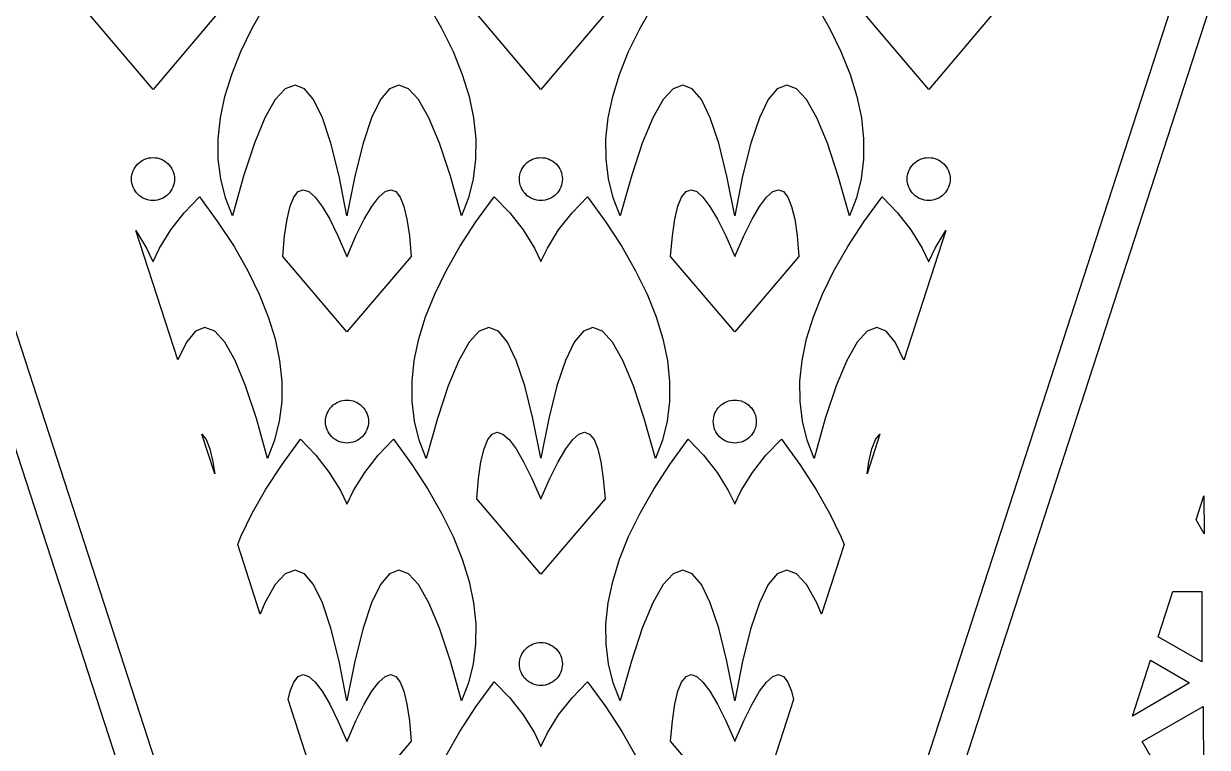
# Model space of a CAD drawing. Header units: metres. Extents: x 20 to 717, y 20 to 251.
# Drawn here: x 130.5 to 228.1, y 119.1 to 178.8 of the extents above; entities that cross this region are included whole.
import ezdxf

# ---------------------------------------------------------------- set-up
doc = ezdxf.new("R2010")
doc.units = ezdxf.units.M

msp = doc.modelspace()

# ---------------------------------------------------------------- linework, layer by layer
for p, q in [((170, 20), (95, 250.826)), ((98.1544, 250.826), (173.154, 20.0001)), ((173.154, 20.0001), (248.154, 250.826)), ((251.309, 250.826), (176.309, 20)), ((149.34, 178.396), (150.474, 180.378)), ((163.836, 180.378), (164.969, 178.396)), ((181.34, 178.396), (182.474, 180.378)), ((195.836, 180.378), (196.969, 178.396)), ((141.155, 173.352), (135.859, 179.577)), ((146.451, 179.577), (141.155, 173.352)), ((173.154, 173.352), (167.859, 179.577)), ((178.45, 179.577), (173.154, 173.352)), ((205.153, 173.352), (199.858, 179.577)), ((210.45, 179.577), (205.153, 173.352)), ((148.397, 176.467), (149.34, 178.396)), ((164.969, 178.396), (165.912, 176.467)), ((180.397, 176.467), (181.34, 178.396)), ((196.969, 178.396), (197.912, 176.467)), ((147.644, 174.589), (148.397, 176.467)), ((165.912, 176.467), (166.665, 174.588)), ((179.644, 174.589), (180.397, 176.467)), ((197.912, 176.467), (198.665, 174.588)), ((147.082, 172.764), (147.644, 174.589)), ((166.665, 174.588), (167.228, 172.763)), ((179.081, 172.764), (179.644, 174.589)), ((198.665, 174.588), (199.227, 172.763)), ((152.066, 173.402), (151.241, 172.502)), ((152.869, 173.703), (152.066, 173.402)), ((153.647, 173.402), (152.869, 173.703)), ((154.399, 172.502), (153.647, 173.402)), ((160.663, 173.402), (159.91, 172.502)), ((161.441, 173.703), (160.663, 173.402)), ((162.243, 173.402), (161.441, 173.703)), ((163.068, 172.502), (162.243, 173.402)), ((184.066, 173.402), (183.24, 172.502)), ((184.868, 173.703), (184.066, 173.402)), ((185.646, 173.402), (184.868, 173.703)), ((186.399, 172.502), (185.646, 173.402)), ((192.662, 173.402), (191.91, 172.502)), ((193.44, 173.703), (192.662, 173.402)), ((194.242, 173.402), (193.44, 173.703)), ((195.067, 172.502), (194.242, 173.402)), ((146.71, 170.99), (147.082, 172.764)), ((151.241, 172.502), (150.392, 171.001)), ((155.125, 171), (154.399, 172.502)), ((159.91, 172.502), (159.184, 171.001)), ((163.918, 171.001), (163.068, 172.502)), ((167.228, 172.763), (167.599, 170.99)), ((178.71, 170.99), (179.081, 172.764)), ((183.24, 172.502), (182.391, 171.001)), ((187.125, 171), (186.399, 172.502)), ((191.91, 172.502), (191.184, 171.001)), ((195.917, 171.001), (195.067, 172.502)), ((199.227, 172.763), (199.599, 170.99)), ((146.528, 169.27), (146.71, 170.99)), ((150.392, 171.001), (149.518, 168.901)), ((155.827, 168.901), (155.125, 171)), ((159.184, 171.001), (158.482, 168.901)), ((164.791, 168.901), (163.918, 171.001)), ((167.599, 170.99), (167.78, 169.269)), ((178.528, 169.27), (178.71, 170.99)), ((182.391, 171.001), (181.518, 168.901)), ((187.827, 168.901), (187.125, 171)), ((191.184, 171.001), (190.482, 168.901)), ((196.791, 168.901), (195.917, 171.001)), ((199.599, 170.99), (199.78, 169.269)), ((146.537, 167.6), (146.528, 169.27)), ((167.78, 169.269), (167.773, 167.598)), ((178.536, 167.6), (178.528, 169.27)), ((199.78, 169.269), (199.772, 167.598)), ((149.518, 168.901), (148.619, 166.201)), ((156.505, 166.2), (155.827, 168.901)), ((158.482, 168.901), (157.804, 166.201)), ((165.69, 166.201), (164.791, 168.901)), ((181.518, 168.901), (180.619, 166.201)), ((188.505, 166.2), (187.827, 168.901)), ((190.482, 168.901), (189.804, 166.201)), ((197.69, 166.201), (196.791, 168.901)), ((139.682, 166.939), (139.784, 167.077)), ((139.784, 167.077), (139.901, 167.207)), ((139.901, 167.207), (140.03, 167.323)), ((140.03, 167.323), (140.17, 167.427)), ((140.17, 167.427), (140.319, 167.517)), ((140.319, 167.517), (140.477, 167.591)), ((140.477, 167.591), (140.641, 167.65)), ((140.641, 167.65), (140.81, 167.692)), ((140.81, 167.692), (140.982, 167.717)), ((140.982, 167.717), (141.155, 167.726)), ((141.155, 167.726), (141.329, 167.717)), ((141.329, 167.717), (141.501, 167.692)), ((141.501, 167.692), (141.669, 167.65)), ((141.669, 167.65), (141.833, 167.591)), ((141.833, 167.591), (141.99, 167.517)), ((141.99, 167.517), (142.14, 167.427)), ((142.14, 167.427), (142.279, 167.323)), ((142.279, 167.323), (142.408, 167.206)), ((142.408, 167.206), (142.525, 167.077)), ((142.525, 167.077), (142.629, 166.938)), ((146.735, 165.982), (146.537, 167.6)), ((167.773, 167.598), (167.573, 165.982)), ((171.681, 166.939), (171.784, 167.077)), ((171.784, 167.077), (171.901, 167.207)), ((171.901, 167.207), (172.03, 167.323)), ((172.03, 167.323), (172.169, 167.427)), ((172.169, 167.427), (172.318, 167.517)), ((172.318, 167.517), (172.477, 167.591)), ((172.477, 167.591), (172.64, 167.65)), ((172.64, 167.65), (172.81, 167.692)), ((172.81, 167.692), (172.981, 167.717)), ((172.981, 167.717), (173.154, 167.726)), ((173.154, 167.726), (173.328, 167.717)), ((173.328, 167.717), (173.5, 167.692)), ((173.5, 167.692), (173.669, 167.65)), ((173.669, 167.65), (173.832, 167.591)), ((173.832, 167.591), (173.99, 167.517)), ((173.99, 167.517), (174.14, 167.427)), ((174.14, 167.427), (174.278, 167.323)), ((174.278, 167.323), (174.408, 167.206)), ((174.408, 167.206), (174.525, 167.077)), ((174.525, 167.077), (174.628, 166.938)), ((178.735, 165.982), (178.536, 167.6)), ((199.772, 167.598), (199.573, 165.982)), ((203.681, 166.939), (203.783, 167.077)), ((203.783, 167.077), (203.9, 167.207)), ((203.9, 167.207), (204.029, 167.323)), ((204.029, 167.323), (204.169, 167.427)), ((204.169, 167.427), (204.318, 167.517)), ((204.318, 167.517), (204.476, 167.591)), ((204.476, 167.591), (204.64, 167.65)), ((204.64, 167.65), (204.809, 167.692)), ((204.809, 167.692), (204.981, 167.717)), ((204.981, 167.717), (205.153, 167.726)), ((205.153, 167.726), (205.328, 167.717)), ((205.328, 167.717), (205.5, 167.692)), ((205.5, 167.692), (205.668, 167.65)), ((205.668, 167.65), (205.832, 167.591)), ((205.832, 167.591), (205.989, 167.517)), ((205.989, 167.517), (206.139, 167.427)), ((206.139, 167.427), (206.278, 167.323)), ((206.278, 167.323), (206.407, 167.206)), ((206.407, 167.206), (206.525, 167.077)), ((206.525, 167.077), (206.628, 166.938)), ((139.382, 165.952), (139.391, 166.127)), ((139.391, 166.127), (139.416, 166.299)), ((139.416, 166.299), (139.459, 166.467)), ((139.459, 166.467), (139.518, 166.631)), ((139.518, 166.631), (139.592, 166.789)), ((139.592, 166.789), (139.682, 166.939)), ((142.629, 166.938), (142.718, 166.789)), ((142.718, 166.789), (142.792, 166.631)), ((142.792, 166.631), (142.851, 166.467)), ((142.851, 166.467), (142.894, 166.298)), ((142.894, 166.298), (142.919, 166.127)), ((142.919, 166.127), (142.927, 165.952)), ((148.619, 166.201), (147.7, 162.912)), ((157.154, 162.922), (156.505, 166.2)), ((157.804, 166.201), (157.154, 162.922)), ((166.609, 162.912), (165.69, 166.201)), ((171.382, 165.952), (171.391, 166.127)), ((171.391, 166.127), (171.416, 166.299)), ((171.416, 166.299), (171.458, 166.467)), ((171.458, 166.467), (171.517, 166.631)), ((171.517, 166.631), (171.591, 166.789)), ((171.591, 166.789), (171.681, 166.939)), ((174.628, 166.938), (174.718, 166.789)), ((174.718, 166.789), (174.792, 166.631)), ((174.792, 166.631), (174.851, 166.467)), ((174.851, 166.467), (174.894, 166.298)), ((174.894, 166.298), (174.919, 166.127)), ((174.919, 166.127), (174.927, 165.952)), ((180.619, 166.201), (179.699, 162.912)), ((189.154, 162.922), (188.505, 166.2)), ((189.804, 166.201), (189.154, 162.922)), ((198.608, 162.912), (197.69, 166.201)), ((203.382, 165.952), (203.39, 166.127)), ((203.39, 166.127), (203.415, 166.299)), ((203.415, 166.299), (203.458, 166.467)), ((203.458, 166.467), (203.517, 166.631)), ((203.517, 166.631), (203.591, 166.789)), ((203.591, 166.789), (203.681, 166.939)), ((206.628, 166.938), (206.717, 166.789)), ((206.717, 166.789), (206.791, 166.631)), ((206.791, 166.631), (206.85, 166.467)), ((206.85, 166.467), (206.893, 166.298)), ((206.893, 166.298), (206.918, 166.127)), ((206.918, 166.127), (206.927, 165.952)), ((139.391, 165.779), (139.382, 165.952)), ((139.416, 165.608), (139.391, 165.779)), ((139.459, 165.438), (139.416, 165.608)), ((139.518, 165.275), (139.459, 165.438)), ((139.592, 165.117), (139.518, 165.275)), ((139.681, 164.968), (139.592, 165.117)), ((142.718, 165.117), (142.629, 164.968)), ((142.792, 165.275), (142.718, 165.117)), ((142.851, 165.438), (142.792, 165.275)), ((142.894, 165.606), (142.851, 165.438)), ((142.919, 165.778), (142.894, 165.606)), ((142.927, 165.952), (142.919, 165.778)), ((147.125, 164.415), (146.735, 165.982)), ((153.131, 164.924), (153.543, 165.076)), ((153.543, 165.076), (154.01, 164.924)), ((160.299, 164.924), (160.766, 165.076)), ((160.766, 165.076), (161.178, 164.924)), ((167.573, 165.982), (167.185, 164.414)), ((171.39, 165.779), (171.382, 165.952)), ((171.415, 165.608), (171.39, 165.779)), ((171.458, 165.438), (171.415, 165.608)), ((171.517, 165.275), (171.458, 165.438)), ((171.591, 165.117), (171.517, 165.275)), ((171.681, 164.968), (171.591, 165.117)), ((174.718, 165.117), (174.628, 164.968)), ((174.792, 165.275), (174.718, 165.117)), ((174.851, 165.438), (174.792, 165.275)), ((174.893, 165.606), (174.851, 165.438)), ((174.918, 165.778), (174.893, 165.606)), ((174.927, 165.952), (174.918, 165.778)), ((179.124, 164.415), (178.735, 165.982)), ((185.131, 164.924), (185.543, 165.076)), ((185.543, 165.076), (186.01, 164.924)), ((192.299, 164.924), (192.766, 165.076)), ((192.766, 165.076), (193.178, 164.924)), ((199.573, 165.982), (199.184, 164.414)), ((203.39, 165.779), (203.382, 165.952)), ((203.415, 165.608), (203.39, 165.779)), ((203.458, 165.438), (203.415, 165.608)), ((203.517, 165.275), (203.458, 165.438)), ((203.591, 165.117), (203.517, 165.275)), ((203.68, 164.968), (203.591, 165.117)), ((206.717, 165.117), (206.628, 164.968)), ((206.791, 165.275), (206.717, 165.117)), ((206.85, 165.438), (206.791, 165.275)), ((206.893, 165.606), (206.85, 165.438)), ((206.918, 165.778), (206.893, 165.606)), ((206.927, 165.952), (206.918, 165.778)), ((139.784, 164.828), (139.681, 164.968)), ((139.901, 164.699), (139.784, 164.828)), ((140.03, 164.582), (139.901, 164.699)), ((140.17, 164.48), (140.03, 164.582)), ((140.319, 164.39), (140.17, 164.48)), ((140.477, 164.316), (140.319, 164.39)), ((140.641, 164.256), (140.477, 164.316)), ((140.809, 164.214), (140.641, 164.256)), ((140.981, 164.189), (140.809, 164.214)), ((141.155, 164.18), (140.981, 164.189)), ((141.328, 164.188), (141.155, 164.18)), ((141.5, 164.214), (141.328, 164.188)), ((141.669, 164.256), (141.5, 164.214)), ((141.833, 164.316), (141.669, 164.256)), ((141.99, 164.39), (141.833, 164.316)), ((142.14, 164.48), (141.99, 164.39)), ((142.279, 164.582), (142.14, 164.48)), ((142.408, 164.699), (142.279, 164.582)), ((142.525, 164.828), (142.408, 164.699)), ((142.629, 164.968), (142.525, 164.828)), ((143.724, 163.173), (145, 164.493)), ((145, 164.493), (146.512, 162.411)), ((147.7, 162.912), (147.125, 164.415)), ((152.463, 163.704), (152.77, 164.466)), ((152.77, 164.466), (153.131, 164.924)), ((154.01, 164.924), (154.531, 164.466)), ((154.531, 164.466), (155.106, 163.702)), ((159.204, 163.703), (159.778, 164.466)), ((159.778, 164.466), (160.299, 164.924)), ((161.178, 164.924), (161.539, 164.466)), ((161.539, 164.466), (161.847, 163.703)), ((167.185, 164.414), (166.609, 162.912)), ((167.798, 162.412), (169.309, 164.493)), ((169.309, 164.493), (170.585, 163.172)), ((171.784, 164.828), (171.681, 164.968)), ((171.9, 164.699), (171.784, 164.828)), ((172.03, 164.582), (171.9, 164.699)), ((172.169, 164.48), (172.03, 164.582)), ((172.318, 164.39), (172.169, 164.48)), ((172.477, 164.316), (172.318, 164.39)), ((172.64, 164.256), (172.477, 164.316)), ((172.809, 164.214), (172.64, 164.256)), ((172.981, 164.189), (172.809, 164.214)), ((173.154, 164.18), (172.981, 164.189)), ((173.328, 164.188), (173.154, 164.18)), ((173.499, 164.214), (173.328, 164.188)), ((173.669, 164.256), (173.499, 164.214)), ((173.832, 164.316), (173.669, 164.256)), ((173.99, 164.39), (173.832, 164.316)), ((174.14, 164.48), (173.99, 164.39)), ((174.278, 164.582), (174.14, 164.48)), ((174.408, 164.699), (174.278, 164.582)), ((174.525, 164.828), (174.408, 164.699)), ((174.628, 164.968), (174.525, 164.828)), ((175.724, 163.173), (176.999, 164.493)), ((176.999, 164.493), (178.512, 162.411)), ((179.699, 162.912), (179.124, 164.415)), ((184.462, 163.704), (184.77, 164.466)), ((184.77, 164.466), (185.131, 164.924)), ((186.01, 164.924), (186.531, 164.466)), ((186.531, 164.466), (187.106, 163.702)), ((191.203, 163.703), (191.778, 164.466)), ((191.778, 164.466), (192.299, 164.924)), ((193.178, 164.924), (193.539, 164.466)), ((193.539, 164.466), (193.846, 163.703)), ((199.184, 164.414), (198.608, 162.912)), ((199.798, 162.412), (201.308, 164.493)), ((201.308, 164.493), (202.585, 163.172)), ((203.783, 164.828), (203.68, 164.968)), ((203.9, 164.699), (203.783, 164.828)), ((204.029, 164.582), (203.9, 164.699)), ((204.169, 164.48), (204.029, 164.582)), ((204.318, 164.39), (204.169, 164.48)), ((204.476, 164.316), (204.318, 164.39)), ((204.64, 164.256), (204.476, 164.316)), ((204.808, 164.214), (204.64, 164.256)), ((204.98, 164.189), (204.808, 164.214)), ((205.153, 164.18), (204.98, 164.189)), ((205.327, 164.188), (205.153, 164.18)), ((205.499, 164.214), (205.327, 164.188)), ((205.668, 164.256), (205.499, 164.214)), ((205.832, 164.316), (205.668, 164.256)), ((205.989, 164.39), (205.832, 164.316)), ((206.139, 164.48), (205.989, 164.39)), ((206.278, 164.582), (206.139, 164.48)), ((206.407, 164.699), (206.278, 164.582)), ((206.525, 164.828), (206.407, 164.699)), ((206.628, 164.968), (206.525, 164.828)), ((142.618, 161.763), (143.724, 163.173)), ((152.208, 162.634), (152.463, 163.704)), ((155.106, 163.702), (155.733, 162.632)), ((158.575, 162.632), (159.204, 163.703)), ((161.847, 163.703), (162.102, 162.633)), ((170.585, 163.172), (171.691, 161.762)), ((174.618, 161.763), (175.724, 163.173)), ((184.208, 162.634), (184.462, 163.704)), ((187.106, 163.702), (187.733, 162.632)), ((190.575, 162.632), (191.203, 163.703)), ((193.846, 163.703), (194.101, 162.633)), ((202.585, 163.172), (203.691, 161.762)), ((146.512, 162.411), (147.836, 160.378)), ((152.007, 161.258), (152.208, 162.634)), ((155.733, 162.632), (156.415, 161.257)), ((157.894, 161.257), (158.575, 162.632)), ((162.102, 162.633), (162.303, 161.258)), ((166.474, 160.378), (167.798, 162.412)), ((178.512, 162.411), (179.836, 160.378)), ((184.007, 161.258), (184.208, 162.634)), ((187.733, 162.632), (188.415, 161.257)), ((189.894, 161.257), (190.575, 162.632)), ((194.101, 162.633), (194.303, 161.258)), ((198.473, 160.378), (199.798, 162.412)), ((143.198, 151.029), (139.732, 161.697)), ((139.732, 161.697), (140.622, 160.266)), ((141.688, 160.266), (142.618, 161.763)), ((151.859, 159.577), (152.007, 161.258)), ((156.415, 161.257), (157.15, 159.578)), ((157.159, 159.577), (157.894, 161.257)), ((162.303, 161.258), (162.45, 159.577)), ((171.691, 161.762), (172.621, 160.266)), ((173.688, 160.266), (174.618, 161.763)), ((183.858, 159.577), (184.007, 161.258)), ((188.415, 161.257), (189.15, 159.578)), ((189.158, 159.577), (189.894, 161.257)), ((194.303, 161.258), (194.45, 159.577)), ((206.577, 161.697), (203.11, 151.028)), ((203.691, 161.762), (204.621, 160.266)), ((205.687, 160.266), (206.577, 161.697)), ((140.622, 160.266), (141.15, 159.162)), ((141.159, 159.158), (141.688, 160.266)), ((147.836, 160.378), (148.969, 158.396)), ((165.34, 158.396), (166.474, 160.378)), ((172.621, 160.266), (173.15, 159.162)), ((173.158, 159.158), (173.688, 160.266)), ((179.836, 160.378), (180.969, 158.396)), ((197.34, 158.396), (198.473, 160.378)), ((204.621, 160.266), (205.15, 159.162)), ((205.158, 159.158), (205.687, 160.266)), ((157.154, 153.352), (151.859, 159.577)), ((157.15, 159.578), (157.15, 159.558)), ((157.15, 159.558), (157.155, 159.568)), ((162.45, 159.577), (157.154, 153.352)), ((157.155, 159.568), (157.159, 159.559)), ((157.159, 159.559), (157.159, 159.577)), ((189.154, 153.352), (183.858, 159.577)), ((189.15, 159.578), (189.15, 159.558)), ((189.15, 159.558), (189.154, 159.568)), ((194.45, 159.577), (189.154, 153.352)), ((189.154, 159.568), (189.158, 159.559)), ((189.158, 159.559), (189.158, 159.577)), ((141.15, 159.162), (141.15, 159.141)), ((141.15, 159.141), (141.155, 159.152)), ((141.155, 159.152), (141.159, 159.145)), ((141.159, 159.145), (141.159, 159.158)), ((148.969, 158.396), (149.913, 156.467)), ((164.397, 156.467), (165.34, 158.396)), ((173.15, 159.162), (173.15, 159.141)), ((173.15, 159.141), (173.155, 159.152)), ((173.155, 159.152), (173.158, 159.145)), ((173.158, 159.145), (173.158, 159.158)), ((180.969, 158.396), (181.912, 156.467)), ((196.396, 156.467), (197.34, 158.396)), ((205.15, 159.162), (205.15, 159.141)), ((205.15, 159.141), (205.154, 159.152)), ((205.154, 159.152), (205.158, 159.145)), ((205.158, 159.145), (205.158, 159.158)), ((149.913, 156.467), (150.665, 154.588)), ((163.644, 154.589), (164.397, 156.467)), ((181.912, 156.467), (182.665, 154.588)), ((195.644, 154.589), (196.396, 156.467)), ((150.665, 154.588), (151.228, 152.763)), ((163.082, 152.764), (163.644, 154.589)), ((182.665, 154.588), (183.227, 152.763)), ((195.081, 152.764), (195.644, 154.589)), ((144.663, 153.402), (143.91, 152.502)), ((145.441, 153.703), (144.663, 153.402)), ((146.243, 153.402), (145.441, 153.703)), ((147.068, 152.502), (146.243, 153.402)), ((168.066, 153.402), (167.24, 152.502)), ((168.868, 153.703), (168.066, 153.402)), ((169.647, 153.402), (168.868, 153.703)), ((170.399, 152.502), (169.647, 153.402)), ((176.662, 153.402), (175.91, 152.502)), ((177.441, 153.703), (176.662, 153.402)), ((178.243, 153.402), (177.441, 153.703)), ((179.068, 152.502), (178.243, 153.402)), ((200.066, 153.402), (199.24, 152.502)), ((200.868, 153.703), (200.066, 153.402)), ((201.646, 153.402), (200.868, 153.703)), ((202.399, 152.502), (201.646, 153.402)), ((143.91, 152.502), (143.198, 151.029)), ((147.918, 151.001), (147.068, 152.502)), ((151.228, 152.763), (151.599, 150.99)), ((162.71, 150.99), (163.082, 152.764)), ((167.24, 152.502), (166.391, 151.001)), ((171.125, 151), (170.399, 152.502)), ((175.91, 152.502), (175.184, 151.001)), ((179.918, 151.001), (179.068, 152.502)), ((183.227, 152.763), (183.599, 150.99)), ((194.71, 150.99), (195.081, 152.764)), ((199.24, 152.502), (198.391, 151.001)), ((203.11, 151.028), (202.399, 152.502)), ((148.791, 148.901), (147.918, 151.001)), ((151.599, 150.99), (151.781, 149.269)), ((162.528, 149.271), (162.71, 150.99)), ((166.391, 151.001), (165.518, 148.902)), ((171.827, 148.901), (171.125, 151)), ((175.184, 151.001), (174.482, 148.901)), ((180.791, 148.901), (179.918, 151.001)), ((183.599, 150.99), (183.78, 149.269)), ((194.527, 149.271), (194.71, 150.99)), ((198.391, 151.001), (197.518, 148.902)), ((149.69, 146.201), (148.791, 148.901)), ((151.781, 149.269), (151.773, 147.599)), ((162.536, 147.6), (162.528, 149.271)), ((165.518, 148.902), (164.619, 146.201)), ((172.505, 146.2), (171.827, 148.901)), ((174.482, 148.901), (173.804, 146.201)), ((181.69, 146.201), (180.791, 148.901)), ((183.78, 149.269), (183.773, 147.599)), ((194.536, 147.6), (194.527, 149.271)), ((197.518, 148.902), (196.619, 146.201)), ((151.773, 147.599), (151.573, 145.982)), ((156.169, 147.426), (156.319, 147.517)), ((156.319, 147.517), (156.477, 147.591)), ((156.477, 147.591), (156.64, 147.65)), ((156.64, 147.65), (156.81, 147.692)), ((156.81, 147.692), (156.982, 147.717)), ((156.982, 147.717), (157.154, 147.726)), ((157.154, 147.726), (157.328, 147.716)), ((157.328, 147.716), (157.501, 147.692)), ((157.501, 147.692), (157.669, 147.65)), ((157.669, 147.65), (157.833, 147.591)), ((157.833, 147.591), (157.99, 147.517)), ((157.99, 147.517), (158.14, 147.426)), ((162.735, 145.982), (162.536, 147.6)), ((183.773, 147.599), (183.573, 145.982)), ((188.169, 147.426), (188.318, 147.517)), ((188.318, 147.517), (188.476, 147.591)), ((188.476, 147.591), (188.64, 147.65)), ((188.64, 147.65), (188.81, 147.692)), ((188.81, 147.692), (188.981, 147.717)), ((188.981, 147.717), (189.154, 147.726)), ((189.154, 147.726), (189.328, 147.716)), ((189.328, 147.716), (189.5, 147.692)), ((189.5, 147.692), (189.669, 147.65)), ((189.669, 147.65), (189.832, 147.591)), ((189.832, 147.591), (189.989, 147.517)), ((189.989, 147.517), (190.14, 147.426)), ((194.735, 145.982), (194.536, 147.6)), ((155.458, 146.467), (155.517, 146.631)), ((155.517, 146.631), (155.592, 146.789)), ((155.592, 146.789), (155.682, 146.939)), ((155.682, 146.939), (155.784, 147.077)), ((155.784, 147.077), (155.901, 147.207)), ((155.901, 147.207), (156.03, 147.323)), ((156.03, 147.323), (156.169, 147.426)), ((158.14, 147.426), (158.278, 147.323)), ((158.278, 147.323), (158.408, 147.206)), ((158.408, 147.206), (158.525, 147.077)), ((158.525, 147.077), (158.629, 146.938)), ((158.629, 146.938), (158.718, 146.789)), ((158.718, 146.789), (158.792, 146.63)), ((158.792, 146.63), (158.851, 146.467)), ((187.458, 146.467), (187.517, 146.631)), ((187.517, 146.631), (187.591, 146.789)), ((187.591, 146.789), (187.681, 146.939)), ((187.681, 146.939), (187.784, 147.077)), ((187.784, 147.077), (187.901, 147.207)), ((187.901, 147.207), (188.03, 147.323)), ((188.03, 147.323), (188.169, 147.426)), ((190.14, 147.426), (190.278, 147.323)), ((190.278, 147.323), (190.407, 147.206)), ((190.407, 147.206), (190.525, 147.077)), ((190.525, 147.077), (190.628, 146.938)), ((190.628, 146.938), (190.717, 146.789)), ((190.717, 146.789), (190.792, 146.63)), ((190.792, 146.63), (190.851, 146.467)), ((150.609, 142.912), (149.69, 146.201)), ((151.573, 145.982), (151.185, 144.414)), ((155.382, 145.952), (155.391, 146.127)), ((155.39, 145.779), (155.382, 145.952)), ((155.416, 145.608), (155.39, 145.779)), ((155.391, 146.127), (155.416, 146.299)), ((155.416, 146.299), (155.458, 146.467)), ((155.458, 145.439), (155.416, 145.608)), ((158.851, 146.467), (158.894, 146.298)), ((158.893, 145.607), (158.851, 145.439)), ((158.919, 145.778), (158.893, 145.607)), ((158.894, 146.298), (158.919, 146.126)), ((158.919, 146.126), (158.927, 145.952)), ((158.927, 145.952), (158.919, 145.778)), ((163.124, 144.415), (162.735, 145.982)), ((164.619, 146.201), (163.7, 142.912)), ((173.154, 142.921), (172.505, 146.2)), ((173.804, 146.201), (173.154, 142.921)), ((182.608, 142.912), (181.69, 146.201)), ((183.573, 145.982), (183.185, 144.414)), ((187.382, 145.952), (187.39, 146.127)), ((187.39, 145.779), (187.382, 145.952)), ((187.39, 146.127), (187.416, 146.299)), ((187.415, 145.608), (187.39, 145.779)), ((187.458, 145.439), (187.415, 145.608)), ((187.416, 146.299), (187.458, 146.467)), ((190.851, 146.467), (190.893, 146.298)), ((190.893, 145.607), (190.851, 145.439)), ((190.893, 146.298), (190.919, 146.126)), ((190.918, 145.778), (190.893, 145.607)), ((190.927, 145.952), (190.918, 145.778)), ((190.919, 146.126), (190.927, 145.952)), ((195.124, 144.415), (194.735, 145.982)), ((196.619, 146.201), (195.699, 142.912)), ((145.184, 144.917), (145.54, 144.466)), ((146.246, 141.649), (145.184, 144.917)), ((155.517, 145.275), (155.458, 145.439)), ((155.592, 145.117), (155.517, 145.275)), ((155.681, 144.968), (155.592, 145.117)), ((155.784, 144.827), (155.681, 144.968)), ((155.901, 144.699), (155.784, 144.827)), ((156.03, 144.582), (155.901, 144.699)), ((156.169, 144.48), (156.03, 144.582)), ((158.278, 144.582), (158.14, 144.48)), ((158.408, 144.699), (158.278, 144.582)), ((158.525, 144.827), (158.408, 144.699)), ((158.629, 144.968), (158.525, 144.827)), ((158.718, 145.117), (158.629, 144.968)), ((158.792, 145.275), (158.718, 145.117)), ((158.851, 145.439), (158.792, 145.275)), ((168.77, 144.466), (169.131, 144.924)), ((169.131, 144.924), (169.543, 145.076)), ((169.543, 145.076), (170.01, 144.923)), ((170.01, 144.923), (170.531, 144.466)), ((175.778, 144.466), (176.299, 144.923)), ((176.299, 144.923), (176.766, 145.076)), ((176.766, 145.076), (177.178, 144.924)), ((177.178, 144.924), (177.539, 144.466)), ((187.517, 145.275), (187.458, 145.439)), ((187.591, 145.117), (187.517, 145.275)), ((187.68, 144.968), (187.591, 145.117)), ((187.784, 144.827), (187.68, 144.968)), ((187.9, 144.699), (187.784, 144.827)), ((188.03, 144.582), (187.9, 144.699)), ((188.169, 144.48), (188.03, 144.582)), ((190.278, 144.582), (190.14, 144.48)), ((190.407, 144.699), (190.278, 144.582)), ((190.525, 144.827), (190.407, 144.699)), ((190.628, 144.968), (190.525, 144.827)), ((190.717, 145.117), (190.628, 144.968)), ((190.792, 145.275), (190.717, 145.117)), ((190.851, 145.439), (190.792, 145.275)), ((201.125, 144.917), (200.064, 141.651)), ((200.769, 144.466), (201.125, 144.917)), ((145.54, 144.466), (145.847, 143.703)), ((145.847, 143.703), (146.102, 142.633)), ((151.185, 144.414), (150.609, 142.912)), ((151.798, 142.412), (153.309, 144.493)), ((153.309, 144.493), (154.586, 143.172)), ((156.319, 144.39), (156.169, 144.48)), ((156.477, 144.316), (156.319, 144.39)), ((156.64, 144.256), (156.477, 144.316)), ((156.809, 144.213), (156.64, 144.256)), ((156.981, 144.189), (156.809, 144.213)), ((157.154, 144.179), (156.981, 144.189)), ((157.328, 144.189), (157.154, 144.179)), ((157.499, 144.213), (157.328, 144.189)), ((157.669, 144.256), (157.499, 144.213)), ((157.833, 144.316), (157.669, 144.256)), ((157.99, 144.39), (157.833, 144.316)), ((158.14, 144.48), (157.99, 144.39)), ((159.724, 143.172), (161, 144.493)), ((161, 144.493), (162.512, 142.411)), ((163.7, 142.912), (163.124, 144.415)), ((168.208, 142.633), (168.463, 143.704)), ((168.463, 143.704), (168.77, 144.466)), ((170.531, 144.466), (171.106, 143.702)), ((171.106, 143.702), (171.733, 142.632)), ((174.575, 142.632), (175.204, 143.703)), ((175.204, 143.703), (175.778, 144.466)), ((177.539, 144.466), (177.846, 143.703)), ((177.846, 143.703), (178.102, 142.633)), ((183.185, 144.414), (182.608, 142.912)), ((183.798, 142.412), (185.309, 144.493)), ((185.309, 144.493), (186.585, 143.172)), ((188.318, 144.39), (188.169, 144.48)), ((188.476, 144.316), (188.318, 144.39)), ((188.64, 144.256), (188.476, 144.316)), ((188.808, 144.213), (188.64, 144.256)), ((188.981, 144.189), (188.808, 144.213)), ((189.154, 144.179), (188.981, 144.189)), ((189.327, 144.189), (189.154, 144.179)), ((189.499, 144.213), (189.327, 144.189)), ((189.669, 144.256), (189.499, 144.213)), ((189.832, 144.316), (189.669, 144.256)), ((189.989, 144.39), (189.832, 144.316)), ((190.14, 144.48), (189.989, 144.39)), ((191.723, 143.172), (192.999, 144.493)), ((192.999, 144.493), (194.511, 142.411)), ((195.699, 142.912), (195.124, 144.415)), ((200.207, 142.633), (200.462, 143.704)), ((200.462, 143.704), (200.769, 144.466)), ((146.102, 142.633), (146.246, 141.649)), ((154.586, 143.172), (155.691, 141.761)), ((158.618, 141.762), (159.724, 143.172)), ((168.007, 141.258), (168.208, 142.633)), ((171.733, 142.632), (172.415, 141.256)), ((173.894, 141.256), (174.575, 142.632)), ((178.102, 142.633), (178.303, 141.258)), ((186.585, 143.172), (187.691, 141.761)), ((190.618, 141.762), (191.723, 143.172)), ((200.064, 141.651), (200.207, 142.633)), ((150.474, 140.378), (151.798, 142.412)), ((155.691, 141.761), (156.622, 140.266)), ((157.688, 140.266), (158.618, 141.762)), ((162.512, 142.411), (163.836, 140.377)), ((182.474, 140.378), (183.798, 142.412)), ((187.691, 141.761), (188.621, 140.266)), ((189.687, 140.266), (190.618, 141.762)), ((194.511, 142.411), (195.836, 140.377)), ((167.859, 139.577), (168.007, 141.258)), ((172.415, 141.256), (173.15, 139.578)), ((173.158, 139.577), (173.894, 141.256)), ((178.303, 141.258), (178.45, 139.577)), ((149.34, 138.397), (150.474, 140.378)), ((156.622, 140.266), (157.15, 139.162)), ((157.159, 139.159), (157.688, 140.266)), ((163.836, 140.377), (164.969, 138.397)), ((181.34, 138.397), (182.474, 140.378)), ((188.621, 140.266), (189.15, 139.162)), ((189.158, 139.159), (189.687, 140.266)), ((195.836, 140.377), (196.969, 138.397)), ((227.217, 137.846), (227.863, 139.835)), ((227.863, 139.835), (227.889, 136.682)), ((157.15, 139.162), (157.15, 139.142)), ((157.15, 139.142), (157.155, 139.152)), ((157.155, 139.152), (157.159, 139.145)), ((157.159, 139.145), (157.159, 139.159)), ((173.154, 133.353), (167.859, 139.577)), ((173.15, 139.578), (173.15, 139.558)), ((173.15, 139.558), (173.155, 139.568)), ((178.45, 139.577), (173.154, 133.353)), ((173.155, 139.568), (173.158, 139.56)), ((173.158, 139.56), (173.158, 139.577)), ((189.15, 139.162), (189.15, 139.142)), ((189.15, 139.142), (189.154, 139.152)), ((189.154, 139.152), (189.158, 139.145)), ((189.158, 139.145), (189.158, 139.159)), ((148.397, 136.467), (149.34, 138.397)), ((164.969, 138.397), (165.912, 136.466)), ((180.397, 136.467), (181.34, 138.397)), ((196.969, 138.397), (197.912, 136.466)), ((227.889, 136.682), (227.217, 137.846)), ((148.139, 135.823), (148.397, 136.467)), ((150.006, 130.075), (148.139, 135.823)), ((165.912, 136.466), (166.665, 134.588)), ((179.644, 134.589), (180.397, 136.467)), ((198.17, 135.823), (196.303, 130.075)), ((197.912, 136.466), (198.17, 135.823)), ((166.665, 134.588), (167.228, 132.763)), ((179.081, 132.763), (179.644, 134.589)), ((152.066, 133.402), (151.241, 132.501)), ((152.869, 133.703), (152.066, 133.402)), ((153.647, 133.402), (152.869, 133.703)), ((154.399, 132.501), (153.647, 133.402)), ((160.663, 133.402), (159.91, 132.501)), ((161.441, 133.703), (160.663, 133.402)), ((162.243, 133.402), (161.441, 133.703)), ((163.068, 132.501), (162.243, 133.402)), ((184.066, 133.402), (183.24, 132.501)), ((184.868, 133.703), (184.066, 133.402)), ((185.646, 133.402), (184.868, 133.703)), ((186.399, 132.501), (185.646, 133.402)), ((192.662, 133.402), (191.91, 132.501)), ((193.44, 133.703), (192.662, 133.402)), ((194.242, 133.402), (193.44, 133.703)), ((195.067, 132.501), (194.242, 133.402)), ((151.241, 132.501), (150.392, 131.001)), ((155.125, 131), (154.399, 132.501)), ((159.91, 132.501), (159.184, 131.001)), ((163.918, 131.001), (163.068, 132.501)), ((167.228, 132.763), (167.599, 130.99)), ((178.71, 130.99), (179.081, 132.763)), ((183.24, 132.501), (182.391, 131.001)), ((187.125, 131), (186.399, 132.501)), ((191.91, 132.501), (191.184, 131.001)), ((195.917, 131.001), (195.067, 132.501)), ((224.08, 128.194), (225.298, 131.941)), ((225.298, 131.941), (227.693, 131.941)), ((227.693, 131.941), (227.693, 126.147)), ((150.392, 131.001), (150.006, 130.075)), ((155.827, 128.901), (155.125, 131)), ((159.184, 131.001), (158.482, 128.901)), ((164.791, 128.901), (163.918, 131.001)), ((167.599, 130.99), (167.78, 129.269)), ((178.528, 129.271), (178.71, 130.99)), ((182.391, 131.001), (181.518, 128.902)), ((187.827, 128.901), (187.125, 131)), ((191.184, 131.001), (190.482, 128.901)), ((196.303, 130.075), (195.917, 131.001)), ((167.78, 129.269), (167.773, 127.599)), ((178.536, 127.6), (178.528, 129.271)), ((156.505, 126.2), (155.827, 128.901)), ((158.482, 128.901), (157.804, 126.201)), ((165.69, 126.201), (164.791, 128.901)), ((181.518, 128.902), (180.619, 126.201)), ((188.505, 126.2), (187.827, 128.901)), ((190.482, 128.901), (189.804, 126.201)), ((227.693, 126.147), (224.08, 128.194)), ((167.773, 127.599), (167.573, 125.982)), ((171.681, 126.939), (171.784, 127.077)), ((171.784, 127.077), (171.901, 127.207)), ((171.901, 127.207), (172.03, 127.323)), ((172.03, 127.323), (172.169, 127.426)), ((172.169, 127.426), (172.318, 127.517)), ((172.318, 127.517), (172.477, 127.591)), ((172.477, 127.591), (172.64, 127.65)), ((172.64, 127.65), (172.81, 127.692)), ((172.81, 127.692), (172.981, 127.717)), ((172.981, 127.717), (173.154, 127.726)), ((173.154, 127.726), (173.328, 127.716)), ((173.328, 127.716), (173.5, 127.692)), ((173.5, 127.692), (173.669, 127.65)), ((173.669, 127.65), (173.832, 127.591)), ((173.832, 127.591), (173.99, 127.517)), ((173.99, 127.517), (174.14, 127.426)), ((174.14, 127.426), (174.278, 127.323)), ((174.278, 127.323), (174.408, 127.206)), ((174.408, 127.206), (174.525, 127.077)), ((174.525, 127.077), (174.628, 126.938)), ((178.735, 125.982), (178.536, 127.6)), ((157.154, 122.921), (156.505, 126.2)), ((157.804, 126.201), (157.154, 122.921)), ((166.609, 122.912), (165.69, 126.201)), ((171.382, 125.952), (171.391, 126.127)), ((171.391, 126.127), (171.416, 126.299)), ((171.416, 126.299), (171.458, 126.467)), ((171.458, 126.467), (171.517, 126.631)), ((171.517, 126.631), (171.591, 126.789)), ((171.591, 126.789), (171.681, 126.939)), ((174.628, 126.938), (174.718, 126.789)), ((174.718, 126.789), (174.792, 126.63)), ((174.792, 126.63), (174.851, 126.467)), ((174.851, 126.467), (174.894, 126.298)), ((174.894, 126.298), (174.919, 126.126)), ((174.919, 126.126), (174.927, 125.952)), ((180.619, 126.201), (179.699, 122.912)), ((189.154, 122.921), (188.505, 126.2)), ((189.804, 126.201), (189.154, 122.921)), ((221.959, 121.664), (223.459, 126.281)), ((223.459, 126.281), (226.677, 124.388)), ((153.131, 124.924), (153.543, 125.076)), ((153.543, 125.076), (154.01, 124.923)), ((160.299, 124.923), (160.766, 125.076)), ((160.766, 125.076), (161.178, 124.924)), ((167.573, 125.982), (167.185, 124.414)), ((171.39, 125.779), (171.382, 125.952)), ((171.415, 125.608), (171.39, 125.779)), ((171.458, 125.439), (171.415, 125.608)), ((171.517, 125.275), (171.458, 125.439)), ((171.591, 125.117), (171.517, 125.275)), ((171.681, 124.968), (171.591, 125.117)), ((174.718, 125.117), (174.628, 124.968)), ((174.792, 125.275), (174.718, 125.117)), ((174.851, 125.439), (174.792, 125.275)), ((174.893, 125.607), (174.851, 125.439)), ((174.918, 125.778), (174.893, 125.607)), ((174.927, 125.952), (174.918, 125.778)), ((179.124, 124.415), (178.735, 125.982)), ((185.131, 124.924), (185.543, 125.076)), ((185.543, 125.076), (186.01, 124.923)), ((192.299, 124.923), (192.766, 125.076)), ((192.766, 125.076), (193.178, 124.924)), ((152.463, 123.704), (152.77, 124.466)), ((152.77, 124.466), (153.131, 124.924)), ((154.01, 124.923), (154.531, 124.466)), ((154.531, 124.466), (155.106, 123.702)), ((159.204, 123.703), (159.778, 124.466)), ((159.778, 124.466), (160.299, 124.923)), ((161.178, 124.924), (161.539, 124.466)), ((161.539, 124.466), (161.847, 123.703)), ((167.185, 124.414), (166.609, 122.912)), ((167.798, 122.412), (169.309, 124.493)), ((169.309, 124.493), (170.585, 123.172)), ((171.784, 124.827), (171.681, 124.968)), ((171.9, 124.699), (171.784, 124.827)), ((172.03, 124.582), (171.9, 124.699)), ((172.169, 124.48), (172.03, 124.582)), ((172.318, 124.39), (172.169, 124.48)), ((172.477, 124.316), (172.318, 124.39)), ((172.64, 124.256), (172.477, 124.316)), ((172.809, 124.213), (172.64, 124.256)), ((172.981, 124.189), (172.809, 124.213)), ((173.154, 124.179), (172.981, 124.189)), ((173.328, 124.189), (173.154, 124.179)), ((173.499, 124.213), (173.328, 124.189)), ((173.669, 124.256), (173.499, 124.213)), ((173.832, 124.316), (173.669, 124.256)), ((173.99, 124.39), (173.832, 124.316)), ((174.14, 124.48), (173.99, 124.39)), ((174.278, 124.582), (174.14, 124.48)), ((174.408, 124.699), (174.278, 124.582)), ((174.525, 124.827), (174.408, 124.699)), ((174.628, 124.968), (174.525, 124.827)), ((175.724, 123.172), (176.999, 124.493)), ((176.999, 124.493), (178.512, 122.411)), ((179.699, 122.912), (179.124, 124.415)), ((184.462, 123.704), (184.77, 124.466)), ((184.77, 124.466), (185.131, 124.924)), ((186.01, 124.923), (186.531, 124.466)), ((186.531, 124.466), (187.106, 123.702)), ((191.203, 123.703), (191.778, 124.466)), ((191.778, 124.466), (192.299, 124.923)), ((193.178, 124.924), (193.539, 124.466)), ((193.539, 124.466), (193.846, 123.703)), ((226.677, 124.388), (221.959, 121.664)), ((152.3, 123.018), (152.463, 123.704)), ((155.106, 123.702), (155.733, 122.632)), ((158.575, 122.632), (159.204, 123.703)), ((161.847, 123.703), (162.102, 122.633)), ((170.585, 123.172), (171.691, 121.761)), ((174.618, 121.762), (175.724, 123.172)), ((184.208, 122.633), (184.462, 123.704)), ((187.106, 123.702), (187.733, 122.632)), ((190.575, 122.632), (191.203, 123.703)), ((193.846, 123.703), (194.009, 123.018)), ((154.381, 116.613), (152.3, 123.018)), ((155.733, 122.632), (156.415, 121.256)), ((157.894, 121.256), (158.575, 122.632)), ((162.102, 122.633), (162.303, 121.258)), ((166.474, 120.378), (167.798, 122.412)), ((178.512, 122.411), (179.836, 120.377)), ((184.007, 121.258), (184.208, 122.633)), ((187.733, 122.632), (188.415, 121.256)), ((189.894, 121.256), (190.575, 122.632)), ((194.009, 123.018), (191.928, 116.613)), ((222.775, 119.559), (227.793, 122.455)), ((227.793, 122.455), (227.889, 110.701)), ((156.415, 121.256), (157.15, 119.578)), ((157.159, 119.577), (157.894, 121.256)), ((162.303, 121.258), (162.45, 119.577)), ((171.691, 121.761), (172.621, 120.266)), ((173.688, 120.266), (174.618, 121.762)), ((183.858, 119.577), (184.007, 121.258)), ((188.415, 121.256), (189.15, 119.578)), ((189.158, 119.577), (189.894, 121.256)), ((165.34, 118.397), (166.474, 120.378)), ((172.621, 120.266), (173.15, 119.162)), ((173.158, 119.159), (173.688, 120.266)), ((179.836, 120.377), (180.969, 118.397)), ((157.15, 119.578), (157.15, 119.558)), ((157.15, 119.558), (157.155, 119.568)), ((162.45, 119.577), (157.154, 113.353)), ((157.155, 119.568), (157.159, 119.56)), ((157.159, 119.56), (157.159, 119.577)), ((173.15, 119.162), (173.15, 119.142)), ((173.15, 119.142), (173.155, 119.152)), ((173.155, 119.152), (173.158, 119.145)), ((173.158, 119.145), (173.158, 119.159)), ((189.154, 113.353), (183.858, 119.577)), ((189.15, 119.578), (189.15, 119.558)), ((189.15, 119.558), (189.154, 119.568)), ((189.154, 119.568), (189.158, 119.56)), ((189.158, 119.56), (189.158, 119.577)), ((227.889, 110.701), (222.775, 119.559))]:
    msp.add_line(p, q)

doc.saveas('drawing.dxf')
